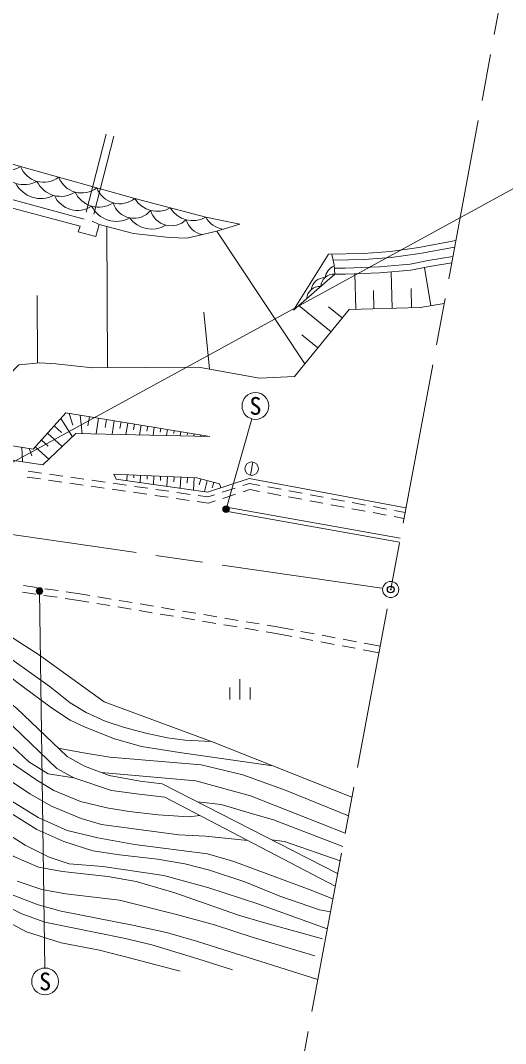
# Model space of a CAD drawing. Units: millimetres at full size, sheet at 1:1000; details may follow other scales. Extents: x 40000 to 680000, y 20000 to 380000.
# Drawn here: x 295564 to 331717, y 245165 to 321330 of the extents above; entities that cross this region are included whole.
import ezdxf
from ezdxf.enums import TextEntityAlignment as Align

# ---------------------------------------------------------------- set-up
doc = ezdxf.new("R2010")
doc.units = ezdxf.units.MM
doc.header["$LTSCALE"] = 1000
doc.header["$PDMODE"] = 32
doc.header["$PDSIZE"] = 500
doc.linetypes.add('CHAIN', pattern=[18.5, 12, -1.5, 3.5, -1.5])
doc.linetypes.add('DASHED', pattern=[7.5, 6, -1.5])
for name, color, linetype, lineweight in [('M-BGD', 7, 'Continuous', 13), ('M-BMK', 2, 'CHAIN', 13), ('M-BMK-SRVR', 3, 'Continuous', 13), ('M-STR-HTXT', 7, 'Continuous', 13), ('M-STR-STRC', 7, 'Continuous', 13)]:
    doc.layers.add(name, color=color, linetype=linetype, lineweight=lineweight)
doc.layers.add('M-OTRS', color=6, linetype='Continuous')
doc.styles.add('ＭＳ ゴシック', font='')
doc.styles.get('ＭＳ ゴシック').set_extended_font_data('MS Gothic')

msp = doc.modelspace()

# ---------------------------------------------------------------- hatches: boundary and pattern name
at = {"layer": 'M-STR-HTXT'}
for points in [[(311109, 285064, -1), (310670, 284825, -1)], [(296807, 278676, -1), (297159, 279031, -1)]]:
    msp.add_hatch(color=256, dxfattribs=at).paths.add_polyline_path(points)

# ---------------------------------------------------------------- linework, layer by layer
at = {"layer": 'M-BGD', "linetype": 'DASHED'}
for p, q in [((301952, 312877), (300317, 306540)), ((302533, 312727), (300898, 306391))]:
    msp.add_line(p, q, dxfattribs=at)
at = {"layer": 'M-BGD'}
for p, q in [((300898, 306391), (301419, 306139)), ((302062, 295484), (302010, 305986)), ((316759, 295761), (310191, 305647)), ((320551, 299834), (320486, 302462)), ((323260, 299900), (323194, 302610)), ((326149, 300083), (325674, 302944)), ((321905, 299867), (321872, 301222)), ((324710, 299936), (324675, 301386)), ((296828, 295817), (296811, 300851)), ((318712, 298161), (316312, 300114)), ((309657, 295370), (309232, 299617)), ((319541, 299180), (318522, 300010)), ((317735, 296961), (316536, 297937)), ((299205, 292073), (299465, 291190)), ((300025, 291939), (300163, 290567)), ((300707, 291828), (300596, 291146)), ((301389, 291717), (301198, 290545)), ((298074, 291142), (298620, 290649)), ((298567, 291688), (299432, 290331)), ((301975, 291622), (301880, 291036)), ((302561, 291526), (302397, 290520)), ((303064, 291444), (302982, 290941)), ((303567, 291362), (303426, 290498)), ((304061, 291282), (303990, 290850)), ((304554, 291202), (304436, 290477)), ((305048, 291121), (304989, 290759)), ((305541, 291041), (305446, 290456)), ((306035, 290960), (305987, 290668)), ((297580, 290595), (298673, 289609)), ((306528, 290880), (306455, 290434)), ((307022, 290800), (306985, 290577)), ((307515, 290719), (307465, 290413)), ((308009, 290639), (307984, 290486)), ((308502, 290559), (308475, 290392)), ((308996, 290478), (308982, 290395)), ((295675, 289558), (295716, 288470)), ((296203, 289473), (296410, 288917)), ((296664, 289580), (297679, 288664)), ((297122, 290088), (297630, 289630)), ((312882, 288451), (312706, 287467)), ((296072, 287337), (297062, 287195)), ((296142, 287781), (297132, 287639)), ((297726, 287554), (298716, 287412)), ((299310, 287327), (300300, 287185)), ((303515, 287510), (303495, 287080)), ((304015, 287486), (304005, 287272)), ((304514, 287463), (304490, 286937)), ((305014, 287440), (305001, 287177)), ((305513, 287417), (305484, 286795)), ((306012, 287394), (305998, 287083)), ((306512, 287371), (306479, 286652)), ((307011, 287348), (306995, 286988)), ((307511, 287325), (307473, 286509)), ((308010, 287301), (307991, 286894)), ((308510, 287278), (308468, 286367)), ((309000, 287191), (308885, 286750)), ((297656, 287110), (298646, 286967)), ((299240, 286882), (300230, 286740)), ((300823, 286655), (301813, 286513)), ((300894, 287100), (301883, 286958)), ((302407, 286428), (303397, 286286)), ((302477, 286872), (303467, 286730)), ((304061, 286645), (305051, 286503)), ((305645, 286418), (306635, 286276)), ((309484, 287066), (309273, 286251)), ((309968, 286941), (309862, 286533)), ((310607, 286208), (311557, 286519)), ((312127, 286706), (312624, 286868)), ((312163, 286244), (312655, 286405)), ((312624, 286868), (313414, 286721)), ((312655, 286405), (313388, 286268)), ((314004, 286610), (314987, 286427)), ((303991, 286201), (304981, 286059)), ((305575, 285973), (306565, 285831)), ((307159, 285746), (308148, 285604)), ((307229, 286191), (308219, 286049)), ((308812, 285964), (309540, 285859)), ((309540, 285859), (310036, 286022)), ((310642, 285746), (311592, 286057)), ((313977, 286157), (314960, 285974)), ((315550, 285863), (316533, 285680)), ((315576, 286316), (316559, 286133)), ((317149, 286022), (318132, 285839)), ((318722, 285728), (319705, 285545)), ((308742, 285519), (309580, 285399)), ((309580, 285399), (310072, 285560)), ((317123, 285570), (318106, 285386)), ((318696, 285276), (319679, 285092)), ((320269, 284982), (321251, 284798)), ((320295, 285434), (321278, 285251)), ((321867, 285140), (322850, 284957)), ((321841, 284688), (322824, 284504)), ((323414, 284394), (324147, 284257)), ((323440, 284847), (324230, 284699)), ((295795, 279252), (296784, 279109)), ((297378, 279024), (298368, 278881)), ((298962, 278795), (299994, 278647)), ((295724, 278757), (296714, 278614)), ((297307, 278529), (298297, 278386)), ((298891, 278300), (299917, 278153)), ((299917, 278153), (300659, 278028)), ((299994, 278647), (300741, 278522)), ((301332, 278422), (302319, 278257)), ((302910, 278158), (303897, 277992)), ((301250, 277929), (302237, 277764)), ((302828, 277665), (303815, 277499)), ((304406, 277400), (305393, 277235)), ((304488, 277893), (305475, 277728)), ((306066, 277629), (307053, 277463)), ((307644, 277364), (308631, 277199)), ((305984, 277135), (306970, 276970)), ((307562, 276871), (308548, 276706)), ((309140, 276606), (310126, 276441)), ((309222, 277100), (310209, 276934)), ((310800, 276835), (311787, 276670)), ((312378, 276571), (313365, 276405)), ((310718, 276342), (311704, 276177)), ((312296, 276077), (313282, 275912)), ((313874, 275813), (314615, 275689)), ((313956, 276306), (314703, 276181)), ((314703, 276181), (315882, 275960)), ((316472, 275850), (317455, 275666)), ((314615, 275689), (315792, 275469)), ((316382, 275358), (317365, 275175)), ((317955, 275064), (318938, 274881)), ((318045, 275556), (319027, 275372)), ((319617, 275262), (320600, 275079)), ((321190, 274968), (322369, 274748)), ((319528, 274770), (320511, 274587)), ((321100, 274476), (322278, 274256)), ((311923, 270780), (311923, 272280)), ((311173, 270780), (311173, 271680)), ((312673, 270780), (312673, 271680))]:
    msp.add_line(p, q, dxfattribs=at)
for points in [[(261387, 322907), (269671, 318776), (272180, 317566), (281938, 314424), (295580, 310467), (304091, 308069), (309371, 306679), (311921, 306173), (310191, 305647), (307965, 305132), (306670, 305172), (303989, 305475), (301419, 306139), (301190, 305251), (299856, 305595), (300008, 306004), (294962, 307344), (289664, 308736), (283651, 310451), (278160, 312291), (272534, 314542), (268675, 316298), (261963, 319159)], [(300317, 306540), (284149, 310925), (278132, 313026), (261902, 320026)], [(327704, 303286), (326037, 303019), (324665, 302735), (322343, 302538), (319777, 302433), (318996, 302441), (315908, 299764), (318530, 303936), (321136, 303986), (323135, 304138), (325265, 304425), (328012, 304937)], [(318996, 302441), (318940, 303123), (318772, 303940)], [(318864, 303492), (321158, 303536), (323183, 303690), (325336, 303981), (327924, 304463)], [(327792, 303756), (325956, 303462), (324600, 303181), (322315, 302987), (319770, 302883), (318959, 302891)], [(262875, 301876), (263843, 301823), (278261, 292199), (287520, 293833), (293001, 293650), (293785, 294015), (295434, 295690), (297010, 295833), (298201, 295764), (300933, 295479), (308841, 295518), (313378, 294696), (316000, 294828), (320064, 299822), (325359, 299952), (327136, 300247)], [(278704, 292278), (296522, 289422), (298951, 292114), (309683, 290366), (299691, 290577), (297236, 288242), (277810, 291153), (278104, 292304)], [(310488, 286538), (310393, 286831), (308698, 287270), (302516, 287556), (302704, 287193), (309508, 286217), (312601, 287229), (324294, 285043)], [(279000, 280640), (278951, 279419), (287183, 278954), (290599, 278166), (296984, 274070), (301805, 270615), (309920, 267607), (320267, 263498)], [(276726, 279398), (280268, 277122), (283147, 275101), (287338, 274522), (289411, 273970), (292803, 272049), (295270, 270135), (299038, 266531), (300337, 265811), (302184, 265108), (304492, 264696), (306138, 264509), (319204, 257812)], [(278951, 279419), (280442, 277913), (281945, 277145), (283607, 276665), (285120, 276490), (287723, 276514), (289666, 276448), (290565, 276208), (291381, 275937), (292272, 275559), (293518, 274749), (297782, 271715), (299260, 270536), (300466, 269807), (301867, 269165), (303326, 268697), (304916, 268263), (306517, 267934), (307815, 267762), (309768, 267663)], [(227589, 264376), (254197, 268409), (255485, 269531), (258343, 273244), (260008, 274315), (262062, 277224), (270616, 278030), (274319, 277802), (276622, 277200), (278219, 276618), (279908, 275788), (282197, 274340), (282913, 273801), (285480, 273688), (287495, 273314), (289794, 272476), (292067, 271187), (295004, 268804), (298269, 265636), (299549, 264949), (302360, 264009), (304409, 263728), (306330, 263496), (319031, 256889)], [(254137, 263782), (256552, 266395), (259790, 269234), (263538, 271998), (267255, 273992), (270073, 274911), (271572, 275262), (273293, 275178), (274769, 274969), (277429, 274467), (280535, 273652), (283960, 272510), (288370, 271401), (290332, 270580), (292232, 269535), (294071, 268121), (296179, 266130), (297639, 265250), (299549, 264949)], [(286973, 274573), (287256, 274862), (288305, 275009), (289269, 275103), (290722, 275000), (292111, 274345), (293302, 273569), (295760, 271714), (297882, 270150), (299271, 269241), (300391, 268713), (302573, 267860), (304591, 267288), (307423, 266825), (314373, 265838)], [(252981, 261526), (256333, 264892), (259496, 267674), (262168, 269808), (264169, 271140), (266910, 272623), (268728, 273440), (271149, 274037), (272404, 274263), (274592, 274018), (279732, 272729), (282782, 271678), (286829, 270398), (289269, 269378), (291339, 268226), (294194, 266543), (296854, 264714), (298053, 264015), (300047, 263194), (301999, 262701), (303660, 262430), (305827, 262190), (308122, 262039), (308924, 262147)], [(253494, 259893), (257299, 263414), (261121, 267007), (263753, 269172), (265508, 270480), (267055, 271517), (268670, 272379), (271481, 273271), (272299, 273253), (274270, 272907), (276614, 272571), (278962, 271989), (282827, 270638), (285460, 269623), (288373, 268391), (292415, 266315), (296271, 263763), (297873, 262845), (300080, 261918), (301596, 261476), (307371, 260711), (309364, 260598), (312510, 260281)], [(256352, 256626), (258568, 260190), (261251, 263309), (264544, 265600), (268347, 267841), (269648, 268374), (273172, 269112), (278713, 268721), (281552, 268026), (284826, 266550), (287267, 265182), (292171, 262314), (295908, 259922), (297704, 259034), (299191, 258554), (301700, 258339), (306255, 257673), (309603, 256756), (313259, 255564), (318434, 253696)], [(256615, 255390), (259825, 259270), (261954, 261545), (264567, 264207), (266290, 265468), (268381, 266541), (270882, 267333), (271308, 267433), (276694, 267934), (279120, 267731), (281295, 267354), (282661, 266860), (285006, 265763), (288797, 263353), (292641, 260551), (295076, 259079), (296904, 258289), (298689, 257965), (302078, 257599), (304186, 257234), (307069, 256378), (311820, 254717), (313679, 254167), (318074, 252949)], [(298374, 267166), (300258, 266800), (302217, 266480), (306965, 266098), (309034, 265903), (312126, 265178), (315377, 263998), (320008, 262116)], [(301582, 265337), (308645, 264712), (312698, 263601), (319767, 260827)], [(262497, 256250), (264542, 258623), (266575, 260812), (267812, 262053), (269281, 263046), (270992, 263997), (272258, 264311), (273838, 264409), (276011, 264293), (277778, 264147), (281072, 263579), (283111, 262775), (285298, 261665), (286855, 260694), (290352, 258198), (293341, 256095), (294155, 255594), (295669, 254833), (297386, 254212), (303274, 253012), (305344, 252517), (308795, 251479), (311373, 250648)], [(292606, 264625), (296876, 262005), (299048, 261015), (301342, 260491), (304062, 259984), (309508, 259287), (311474, 258714), (317146, 256609), (318855, 255946)], [(291680, 264290), (296787, 261097), (298810, 260218), (300954, 259512), (302958, 259224), (305785, 258895), (307806, 258553), (309648, 258083), (312295, 257203), (314894, 256145), (317860, 255123), (318673, 254971)], [(264934, 256652), (266384, 258985), (267810, 260615), (268822, 261342), (269923, 261754), (271992, 262271), (276952, 262880), (279545, 262685), (282192, 261695), (285679, 259941), (288170, 258515), (291506, 256326), (294305, 254400), (296005, 253471), (298596, 252655), (301444, 252126), (304070, 251442), (307461, 250558)], [(308748, 263171), (310534, 262964), (312621, 262348), (314419, 261814), (319583, 259842)], [(314303, 260324), (315243, 260194), (319384, 258774)], [(295312, 257254), (297154, 256632), (298956, 256322), (302936, 255833), (307187, 254775), (310030, 254000), (312837, 253078), (317501, 251691)], [(294832, 256284), (296891, 255479), (298596, 255030), (304038, 253943), (306449, 253429), (308687, 252787), (317733, 249942)]]:
    msp.add_lwpolyline(points, dxfattribs=at)
msp.add_circle((312794, 287959), 500, dxfattribs=at)
for centre, radius, start, end in [((294554, 312028), 1868, 204.32335, 303.32767), ((295837, 311114), 2007, 206.02921, 298.58486), ((297294, 311116), 1833, 200.75208, 307.77651), ((298565, 310191), 1957, 205.40003, 303.12857), ((300131, 310317), 1833, 200.75208, 307.77651), ((297071, 310138), 2068, 206.90494, 297.74894), ((301402, 309392), 1957, 205.40003, 303.12857), ((302969, 309518), 1833, 200.75208, 307.77651), ((299819, 309076), 1888, 204.59833, 303.88024), ((304024, 308226), 1622, 196.93558, 320.26357), ((305772, 309091), 1967, 211.30427, 299.19894), ((302704, 308425), 2050, 206.56982, 299.15603), ((306800, 307636), 1593, 196.30686, 314.19635), ((308412, 308396), 1967, 211.30427, 299.19894), ((305340, 307818), 2020, 215.84717, 301.46147), ((309440, 306941), 1593, 196.30686, 256.85329), ((311052, 307701), 1967, 211.30427, 257.55056), ((318931, 301450), 994, 86.27809, 175.59476), ((319340, 302043), 1072, 111.53777, 171.58911), ((318285, 301128), 1072, 90.28374, 171.58911), ((317876, 300534), 994, 86.27809, 175.59476)]:
    msp.add_arc(centre, radius, start, end, dxfattribs=at)
at = {"layer": 'M-BMK'}
for p, q in [((313884, 229353), (331375, 322926)), ((273993, 286099), (323157, 278963))]:
    msp.add_line(p, q, dxfattribs=at)
at = {"layer": 'M-BMK-SRVR'}
msp.add_circle((323157, 278963), 600, dxfattribs=at)
at = {"layer": 'M-OTRS'}
msp.add_point((323157, 278963), dxfattribs=at)
at = {"layer": 'M-STR-HTXT'}
for p, q in [((294863, 288365), (341334, 313746)), ((310889, 284944), (312805, 291673)), ((296983, 278853), (297388, 250787))]:
    msp.add_line(p, q, dxfattribs=at)
for centre in [(310889, 284944), (296983, 278853)]:
    msp.add_circle(centre, 250, dxfattribs=at)
at = {"layer": 'M-STR-STRC'}
for p, q in [((310863, 284797), (310915, 285092)), ((310915, 285092), (323871, 282782)), ((310863, 284797), (323816, 282487))]:
    msp.add_line(p, q, dxfattribs=at)
for centre in [(313078, 292635), (297402, 249787)]:
    msp.add_circle(centre, 1000, dxfattribs=at)

# ---------------------------------------------------------------- texts
at = {"layer": 'M-STR-STRC', "style": 'ＭＳ ゴシック'}
for p in [(313078, 292635), (297402, 249787)]:
    msp.add_text('S', height=1320, dxfattribs=at).set_placement(p, align=Align.MIDDLE_CENTER)

doc.saveas('drawing.dxf')
